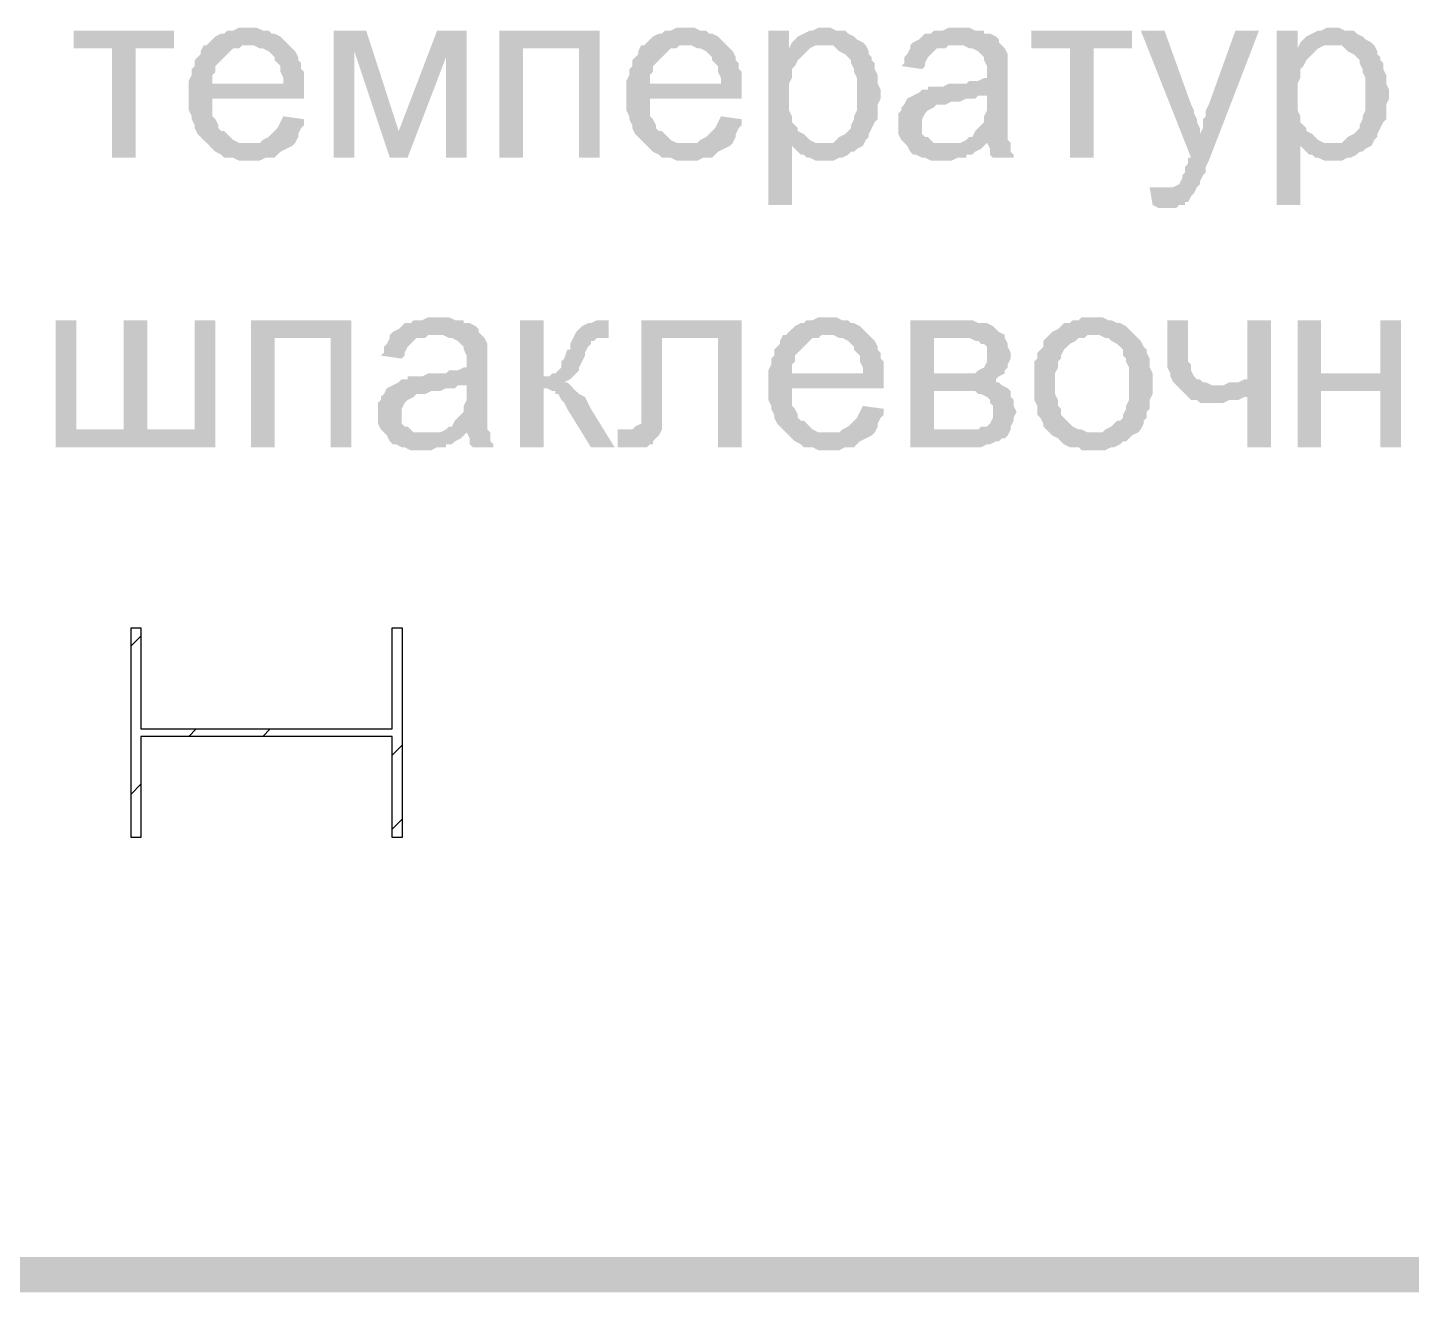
# Model space of a CAD drawing. Header units: millimetres. Extents: x -383313 to -161684, y -117025 to 99224.
# Drawn here: x -340972 to -338991, y -36104 to -34292 of the extents above; entities that cross this region are included whole.
import ezdxf

# ---------------------------------------------------------------- set-up
doc = ezdxf.new("R2010")
doc.units = ezdxf.units.MM
doc.header["$MEASUREMENT"] = 0
doc.layers.add('001__КОНСТРУКТИВ__Колонны', color=14, linetype='Continuous')
doc.layers.add('PDF_Solid Fills', color=7, linetype='Continuous')

# ---------------------------------------------------------------- blocks, each defined once
blk = doc.blocks.new('A$Cf5759c35')
at = {"layer": 'PDF_Solid Fills'}
for points in [[(17805.2, -16027.4), (17805.2, -16027.4), (17792.5, -16027.4), (17784.1, -16031.6), (17775.6, -16031.6), (17771.4, -16035.9), (17767.1, -16035.9), (17758.7, -16040.1), (17754.4, -16044.3), (17750.2, -16048.6), (17746, -16052.8), (17805.2, -16052.8), (17809.5, -16052.8), (17813.7, -16052.8), (17822.2, -16057), (17826.4, -16057), (17834.9, -16061.3), (17839.1, -16065.5), (17843.3, -16069.7), (17843.3, -16074), (17847.6, -16078.2), (17851.8, -16082.4), (17851.8, -16090.9), (17856, -16099.4), (17856, -16107.8), (17754.4, -16107.8), (17885.7, -16107.8), (17885.7, -16099.4), (17885.7, -16090.9), (17881.4, -16086.7), (17881.4, -16078.2), (17877.2, -16074), (17877.2, -16069.7), (17873, -16061.3), (17868.7, -16057), (17864.5, -16052.8), (17860.3, -16048.6), (17856, -16044.3), (17851.8, -16040.1), (17843.3, -16035.9), (17839.1, -16035.9), (17834.9, -16031.6), (17826.4, -16031.6), (17817.9, -16027.4), (17813.7, -16027.4)], [(18431.8, -16027.4), (18431.8, -16027.4), (18419.1, -16027.4), (18410.6, -16031.6), (18402.1, -16031.6), (18397.9, -16035.9), (18393.7, -16035.9), (18385.2, -16040.1), (18381, -16044.3), (18376.7, -16048.6), (18372.5, -16052.8), (18431.8, -16052.8), (18436, -16052.8), (18440.2, -16052.8), (18448.7, -16057), (18452.9, -16057), (18461.4, -16061.3), (18465.6, -16065.5), (18469.9, -16069.7), (18469.9, -16074), (18474.1, -16078.2), (18478.3, -16082.4), (18478.3, -16090.9), (18482.6, -16099.4), (18482.6, -16107.8), (18381, -16107.8), (18512.2, -16107.8), (18512.2, -16099.4), (18512.2, -16090.9), (18508, -16086.7), (18508, -16078.2), (18503.7, -16074), (18503.7, -16069.7), (18499.5, -16061.3), (18495.3, -16057), (18491, -16052.8), (18486.8, -16048.6), (18482.6, -16044.3), (18478.3, -16040.1), (18469.9, -16035.9), (18465.6, -16035.9), (18461.4, -16031.6), (18452.9, -16031.6), (18444.5, -16027.4), (18440.2, -16027.4)], [(18630.7, -16027.4), (18630.7, -16027.4), (18622.3, -16027.4), (18613.8, -16031.6), (18609.6, -16031.6), (18601.1, -16035.9), (18601.1, -16035.9), (18592.6, -16040.1), (18588.4, -16044.3), (18584.2, -16048.6), (18630.7, -16052.8), (18635, -16052.8), (18643.4, -16052.8), (18647.7, -16057), (18651.9, -16061.3), (18660.4, -16065.5), (18664.6, -16069.7), (18668.8, -16074), (18668.8, -16078.2), (18673.1, -16086.7), (18673.1, -16090.9), (18677.3, -16099.4), (18677.3, -16103.6), (18677.3, -16112.1), (18677.3, -16120.5), (18677.3, -16124.8), (18677.3, -16133.2), (18677.3, -16141.7), (18677.3, -16145.9), (18673.1, -16154.4), (18673.1, -16158.6), (18668.8, -16167.1), (18668.8, -16171.3), (18664.6, -16175.6), (18660.4, -16179.8), (18651.9, -16184), (18647.7, -16188.3), (18643.4, -16192.5), (18635, -16192.5), (18626.5, -16192.5), (18584.2, -16196.7), (18584.2, -16196.7), (18592.6, -16205.2), (18596.9, -16209.4), (18601.1, -16209.4), (18605.3, -16213.7), (18609.6, -16213.7), (18618, -16217.9), (18622.3, -16217.9), (18630.7, -16217.9), (18630.7, -16217.9), (18639.2, -16217.9), (18643.4, -16217.9), (18651.9, -16213.7), (18656.1, -16213.7), (18664.6, -16209.4), (18668.8, -16205.2), (18673.1, -16205.2), (18677.3, -16201), (18685.8, -16196.7), (18690, -16188.3), (18694.2, -16184), (18694.2, -16179.8), (18698.5, -16171.3), (18698.5, -16171.3), (18702.7, -16162.9), (18706.9, -16158.6), (18706.9, -16150.2), (18706.9, -16141.7), (18706.9, -16137.5), (18711.2, -16129), (18711.2, -16120.5), (18711.2, -16120.5), (18711.2, -16116.3), (18706.9, -16107.8), (18706.9, -16099.4), (18706.9, -16095.1), (18702.7, -16086.7), (18702.7, -16078.2), (18698.5, -16074), (18698.5, -16069.7), (18694.2, -16065.5), (18694.2, -16061.3), (18690, -16052.8), (18685.8, -16048.6), (18677.3, -16044.3), (18673.1, -16040.1), (18673.1, -16040.1), (18664.6, -16035.9), (18660.4, -16031.6), (18651.9, -16031.6), (18647.7, -16031.6), (18639.2, -16027.4)], [(18825.5, -16027.4), (18825.5, -16027.4), (18808.5, -16027.4), (18800.1, -16031.6), (18795.8, -16031.6), (18787.4, -16031.6), (18783.1, -16035.9), (18774.7, -16035.9), (18770.4, -16040.1), (18766.2, -16044.3), (18757.7, -16048.6), (18753.5, -16052.8), (18817, -16052.8), (18821.2, -16052.8), (18829.7, -16052.8), (18838.2, -16057), (18842.4, -16057), (18850.9, -16061.3), (18855.1, -16065.5), (18855.1, -16065.5), (18859.3, -16069.7), (18859.3, -16074), (18863.6, -16082.4), (18863.6, -16090.9), (18863.6, -16090.9), (18863.6, -16099.4), (18859.3, -16099.4), (18850.9, -16103.6), (18846.6, -16103.6), (18838.2, -16103.6), (18833.9, -16107.8), (18825.5, -16107.8), (18817, -16107.8), (18808.5, -16107.8), (18800.1, -16112.1), (18791.6, -16112.1), (18787.4, -16112.1), (18778.9, -16112.1), (18778.9, -16116.3), (18770.4, -16116.3), (18766.2, -16120.5), (18863.6, -16124.8), (18863.6, -16133.2), (18863.6, -16137.5), (18863.6, -16145.9), (18859.3, -16154.4), (18859.3, -16158.6), (18859.3, -16162.9), (18855.1, -16167.1), (18850.9, -16171.3), (18846.6, -16175.6), (18842.4, -16184), (18838.2, -16184), (18833.9, -16188.3), (18825.5, -16192.5), (18863.6, -16192.5), (18863.6, -16192.5), (18867.8, -16201), (18867.8, -16209.4), (18872, -16213.7), (18901.7, -16213.7), (18901.7, -16209.4), (18897.4, -16205.2), (18897.4, -16196.7), (18897.4, -16192.5), (18893.2, -16188.3), (18893.2, -16184), (18893.2, -16179.8), (18893.2, -16175.6), (18893.2, -16167.1), (18893.2, -16158.6), (18893.2, -16150.2), (18893.2, -16137.5), (18893.2, -16095.1), (18893.2, -16095.1), (18893.2, -16086.7), (18893.2, -16078.2), (18893.2, -16074), (18893.2, -16069.7), (18893.2, -16065.5), (18889, -16057), (18884.7, -16052.8), (18880.5, -16048.6), (18880.5, -16044.3), (18876.3, -16040.1), (18867.8, -16035.9), (18859.3, -16035.9), (18859.3, -16031.6), (18850.9, -16031.6), (18846.6, -16031.6), (18838.2, -16027.4), (18829.7, -16027.4)], [(19358.9, -16027.4), (19358.9, -16027.4), (19350.4, -16027.4), (19341.9, -16031.6), (19337.7, -16031.6), (19329.2, -16035.9), (19329.2, -16035.9), (19320.8, -16040.1), (19316.5, -16044.3), (19312.3, -16048.6), (19358.9, -16052.8), (19363.1, -16052.8), (19371.6, -16052.8), (19375.8, -16057), (19380, -16061.3), (19388.5, -16065.5), (19392.7, -16069.7), (19397, -16074), (19397, -16078.2), (19401.2, -16086.7), (19401.2, -16090.9), (19405.4, -16099.4), (19405.4, -16103.6), (19405.4, -16112.1), (19405.4, -16120.5), (19405.4, -16124.8), (19405.4, -16133.2), (19405.4, -16141.7), (19405.4, -16145.9), (19401.2, -16154.4), (19401.2, -16158.6), (19397, -16167.1), (19397, -16171.3), (19392.7, -16175.6), (19388.5, -16179.8), (19380, -16184), (19375.8, -16188.3), (19371.6, -16192.5), (19363.1, -16192.5), (19354.6, -16192.5), (19312.3, -16196.7), (19312.3, -16196.7), (19320.8, -16205.2), (19325, -16209.4), (19329.2, -16209.4), (19333.5, -16213.7), (19337.7, -16213.7), (19346.2, -16217.9), (19350.4, -16217.9), (19358.9, -16217.9), (19358.9, -16217.9), (19367.3, -16217.9), (19371.6, -16217.9), (19380, -16213.7), (19384.3, -16213.7), (19392.7, -16209.4), (19397, -16205.2), (19401.2, -16205.2), (19405.4, -16201), (19413.9, -16196.7), (19418.1, -16188.3), (19422.4, -16184), (19422.4, -16179.8), (19426.6, -16171.3), (19426.6, -16171.3), (19430.8, -16162.9), (19435.1, -16158.6), (19435.1, -16150.2), (19435.1, -16141.7), (19435.1, -16137.5), (19439.3, -16129), (19439.3, -16120.5), (19439.3, -16120.5), (19439.3, -16116.3), (19435.1, -16107.8), (19435.1, -16099.4), (19435.1, -16095.1), (19430.8, -16086.7), (19430.8, -16078.2), (19426.6, -16074), (19426.6, -16069.7), (19422.4, -16065.5), (19422.4, -16061.3), (19418.1, -16052.8), (19413.9, -16048.6), (19405.4, -16044.3), (19401.2, -16040.1), (19401.2, -16040.1), (19392.7, -16035.9), (19388.5, -16031.6), (19380, -16031.6), (19375.8, -16031.6), (19367.3, -16027.4)], [(17699.4, -16031.6), (17555.5, -16031.6), (17555.5, -16057), (17610.5, -16057), (17610.5, -16213.7), (17644.4, -16213.7), (17644.4, -16057), (17699.4, -16057)], [(17974.6, -16031.6), (17928, -16031.6), (17928, -16213.7), (17957.6, -16213.7), (17957.6, -16061.3)], [(18118.5, -16031.6), (18076.2, -16031.6), (18021.1, -16175.6), (18008.4, -16213.7), (18033.8, -16213.7), (18088.9, -16069.7)], [(18309, -16031.6), (18165.1, -16031.6), (18165.1, -16213.7), (18198.9, -16213.7), (18198.9, -16057), (18279.4, -16057)], [(18579.9, -16031.6), (18550.3, -16031.6), (18550.3, -16281.4), (18584.2, -16281.4), (18584.2, -16196.7), (18626.5, -16192.5), (18622.3, -16192.5), (18618, -16192.5), (18609.6, -16188.3), (18605.3, -16184), (18601.1, -16179.8), (18592.6, -16175.6), (18592.6, -16171.3), (18588.4, -16167.1), (18584.2, -16162.9), (18584.2, -16154.4), (18579.9, -16145.9), (18579.9, -16141.7), (18579.9, -16133.2), (18579.9, -16124.8), (18579.9, -16120.5), (18579.9, -16112.1), (18579.9, -16107.8), (18584.2, -16099.4), (18584.2, -16090.9), (18584.2, -16086.7), (18588.4, -16082.4), (18592.6, -16074), (18596.9, -16069.7), (18601.1, -16065.5), (18605.3, -16061.3), (18609.6, -16057), (18579.9, -16057)], [(19071, -16031.6), (18927.1, -16031.6), (18927.1, -16057), (18982.1, -16057), (18982.1, -16213.7), (19016, -16213.7), (19016, -16057), (19071, -16057)], [(19117.6, -16031.6), (19083.7, -16031.6), (19155.7, -16213.7), (19168.4, -16179.8), (19168.4, -16175.6), (19168.4, -16171.3), (19164.1, -16162.9), (19164.1, -16158.6), (19159.9, -16150.2), (19159.9, -16145.9), (19155.7, -16137.5)], [(19253, -16031.6), (19219.2, -16031.6), (19181.1, -16137.5), (19181.1, -16137.5), (19176.8, -16145.9), (19176.8, -16154.4), (19172.6, -16158.6), (19172.6, -16167.1), (19172.6, -16171.3), (19168.4, -16179.8), (19155.7, -16213.7), (19151.4, -16213.7), (19151.4, -16222.1), (19147.2, -16226.4), (19147.2, -16234.8), (19143, -16239.1), (19143, -16243.3), (19143, -16243.3), (19138.7, -16251.8), (19130.3, -16256), (19130.3, -16256), (19121.8, -16256), (19113.3, -16256), (19164.1, -16256), (19164.1, -16256), (19168.4, -16251.8), (19168.4, -16247.5), (19172.6, -16239.1), (19176.8, -16234.8), (19176.8, -16226.4), (19181.1, -16217.9)], [(19308.1, -16031.6), (19278.4, -16031.6), (19278.4, -16281.4), (19312.3, -16281.4), (19312.3, -16196.7), (19354.6, -16192.5), (19350.4, -16192.5), (19346.2, -16192.5), (19337.7, -16188.3), (19333.5, -16184), (19329.2, -16179.8), (19320.8, -16175.6), (19320.8, -16171.3), (19316.5, -16167.1), (19312.3, -16162.9), (19312.3, -16154.4), (19308.1, -16145.9), (19308.1, -16141.7), (19308.1, -16133.2), (19308.1, -16124.8), (19308.1, -16120.5), (19308.1, -16112.1), (19308.1, -16107.8), (19312.3, -16099.4), (19312.3, -16090.9), (19312.3, -16086.7), (19316.5, -16082.4), (19320.8, -16074), (19325, -16069.7), (19329.2, -16065.5), (19333.5, -16061.3), (19337.7, -16057), (19308.1, -16057)], [(17746, -16052.8), (17741.7, -16052.8), (17737.5, -16061.3), (17737.5, -16065.5), (17733.3, -16069.7), (17729, -16074), (17729, -16082.4), (17724.8, -16086.7), (17724.8, -16095.1), (17720.6, -16103.6), (17720.6, -16107.8), (17720.6, -16116.3), (17720.6, -16124.8), (17720.6, -16133.2), (17720.6, -16137.5), (17720.6, -16145.9), (17724.8, -16154.4), (17724.8, -16158.6), (17729, -16167.1), (17729, -16171.3), (17733.3, -16179.8), (17737.5, -16184), (17741.7, -16188.3), (17746, -16192.5), (17805.2, -16192.5), (17805.2, -16192.5), (17796.8, -16192.5), (17792.5, -16192.5), (17784.1, -16188.3), (17779.8, -16184), (17775.6, -16179.8), (17771.4, -16175.6), (17767.1, -16175.6), (17762.9, -16171.3), (17762.9, -16167.1), (17758.7, -16158.6), (17754.4, -16154.4), (17754.4, -16145.9), (17754.4, -16137.5), (17754.4, -16129), (17885.7, -16129), (17885.7, -16129), (17885.7, -16124.8), (17885.7, -16116.3), (17885.7, -16107.8), (17754.4, -16107.8), (17754.4, -16103.6), (17754.4, -16095.1), (17758.7, -16090.9), (17758.7, -16082.4), (17762.9, -16078.2), (17767.1, -16074), (17771.4, -16069.7), (17775.6, -16065.5), (17779.8, -16061.3), (17784.1, -16057), (17792.5, -16057), (17796.8, -16052.8), (17805.2, -16052.8)], [(18372.5, -16052.8), (18368.3, -16052.8), (18364, -16061.3), (18364, -16065.5), (18359.8, -16069.7), (18355.6, -16074), (18355.6, -16082.4), (18351.3, -16086.7), (18351.3, -16095.1), (18347.1, -16103.6), (18347.1, -16107.8), (18347.1, -16116.3), (18347.1, -16124.8), (18347.1, -16133.2), (18347.1, -16137.5), (18347.1, -16145.9), (18351.3, -16154.4), (18351.3, -16158.6), (18355.6, -16167.1), (18355.6, -16171.3), (18359.8, -16179.8), (18364, -16184), (18368.3, -16188.3), (18372.5, -16192.5), (18431.8, -16192.5), (18431.8, -16192.5), (18423.3, -16192.5), (18419.1, -16192.5), (18410.6, -16188.3), (18406.4, -16184), (18402.1, -16179.8), (18397.9, -16175.6), (18393.7, -16175.6), (18389.4, -16171.3), (18389.4, -16167.1), (18385.2, -16158.6), (18381, -16154.4), (18381, -16145.9), (18381, -16137.5), (18381, -16129), (18512.2, -16129), (18512.2, -16129), (18512.2, -16124.8), (18512.2, -16116.3), (18512.2, -16107.8), (18381, -16107.8), (18381, -16103.6), (18381, -16095.1), (18385.2, -16090.9), (18385.2, -16082.4), (18389.4, -16078.2), (18393.7, -16074), (18397.9, -16069.7), (18402.1, -16065.5), (18406.4, -16061.3), (18410.6, -16057), (18419.1, -16057), (18423.3, -16052.8), (18431.8, -16052.8)], [(18584.2, -16048.6), (18579.9, -16057), (18609.6, -16057), (18618, -16052.8), (18622.3, -16052.8), (18630.7, -16052.8)], [(18753.5, -16052.8), (18753.5, -16057), (18749.3, -16065.5), (18745, -16069.7), (18745, -16078.2), (18740.8, -16082.4), (18770.4, -16086.7), (18774.7, -16082.4), (18774.7, -16078.2), (18778.9, -16069.7), (18783.1, -16065.5), (18787.4, -16061.3), (18791.6, -16057), (18795.8, -16057), (18804.3, -16057), (18808.5, -16052.8), (18817, -16052.8)], [(19312.3, -16048.6), (19308.1, -16057), (19337.7, -16057), (19346.2, -16052.8), (19350.4, -16052.8), (19358.9, -16052.8)], [(18766.2, -16120.5), (18757.7, -16124.8), (18757.7, -16124.8), (18749.3, -16129), (18745, -16137.5), (18740.8, -16141.7), (18740.8, -16145.9), (18736.6, -16150.2), (18736.6, -16158.6), (18736.6, -16167.1), (18736.6, -16167.1), (18736.6, -16175.6), (18736.6, -16179.8), (18740.8, -16188.3), (18745, -16192.5), (18749.3, -16196.7), (18753.5, -16205.2), (18753.5, -16205.2), (18757.7, -16209.4), (18762, -16209.4), (18770.4, -16213.7), (18774.7, -16213.7), (18783.1, -16217.9), (18791.6, -16217.9), (18800.1, -16217.9), (18804.3, -16217.9), (18812.8, -16217.9), (18821.2, -16213.7), (18825.5, -16213.7), (18833.9, -16213.7), (18833.9, -16209.4), (18842.4, -16209.4), (18846.6, -16205.2), (18855.1, -16201), (18859.3, -16196.7), (18804.3, -16192.5), (18804.3, -16192.5), (18795.8, -16192.5), (18787.4, -16192.5), (18783.1, -16188.3), (18778.9, -16184), (18774.7, -16184), (18770.4, -16179.8), (18770.4, -16171.3), (18770.4, -16167.1), (18770.4, -16162.9), (18770.4, -16158.6), (18774.7, -16150.2), (18774.7, -16150.2), (18778.9, -16145.9), (18787.4, -16141.7), (18791.6, -16137.5), (18795.8, -16137.5), (18804.3, -16137.5), (18812.8, -16133.2), (18817, -16133.2), (18825.5, -16133.2), (18833.9, -16129), (18838.2, -16129), (18846.6, -16129), (18850.9, -16124.8), (18859.3, -16124.8), (18863.6, -16124.8)], [(17856, -16154.4), (17856, -16154.4), (17851.8, -16162.9), (17847.6, -16171.3), (17843.3, -16175.6), (17839.1, -16179.8), (17834.9, -16184), (17834.9, -16184), (17826.4, -16188.3), (17822.2, -16192.5), (17813.7, -16192.5), (17805.2, -16192.5), (17746, -16192.5), (17746, -16192.5), (17750.2, -16196.7), (17754.4, -16201), (17758.7, -16205.2), (17767.1, -16209.4), (17771.4, -16213.7), (17779.8, -16213.7), (17784.1, -16213.7), (17792.5, -16217.9), (17801, -16217.9), (17805.2, -16217.9), (17805.2, -16217.9), (17813.7, -16217.9), (17822.2, -16217.9), (17830.6, -16213.7), (17834.9, -16213.7), (17843.3, -16213.7), (17847.6, -16209.4), (17851.8, -16205.2), (17860.3, -16201), (17860.3, -16201), (17868.7, -16196.7), (17873, -16192.5), (17877.2, -16184), (17877.2, -16179.8), (17881.4, -16171.3), (17885.7, -16167.1), (17885.7, -16158.6)], [(18482.6, -16154.4), (18482.6, -16154.4), (18478.3, -16162.9), (18474.1, -16171.3), (18469.9, -16175.6), (18465.6, -16179.8), (18461.4, -16184), (18461.4, -16184), (18452.9, -16188.3), (18448.7, -16192.5), (18440.2, -16192.5), (18431.8, -16192.5), (18372.5, -16192.5), (18372.5, -16192.5), (18376.7, -16196.7), (18381, -16201), (18385.2, -16205.2), (18393.7, -16209.4), (18397.9, -16213.7), (18406.4, -16213.7), (18410.6, -16213.7), (18419.1, -16217.9), (18427.5, -16217.9), (18431.8, -16217.9), (18431.8, -16217.9), (18440.2, -16217.9), (18448.7, -16217.9), (18457.2, -16213.7), (18461.4, -16213.7), (18469.9, -16213.7), (18474.1, -16209.4), (18478.3, -16205.2), (18486.8, -16201), (18486.8, -16201), (18495.3, -16196.7), (18499.5, -16192.5), (18503.7, -16184), (18503.7, -16179.8), (18508, -16171.3), (18512.2, -16167.1), (18512.2, -16158.6)], [(19096.4, -16256), (19100.6, -16281.4), (19109.1, -16285.6), (19134.5, -16285.6), (19138.7, -16281.4), (19147.2, -16281.4), (19147.2, -16277.2), (19151.4, -16277.2), (19155.7, -16268.7), (19159.9, -16264.5), (19164.1, -16256), (19113.3, -16256), (19113.3, -16256), (19104.9, -16256)], [(18080.4, -16442.3), (18080.4, -16442.3), (18063.5, -16442.3), (18055, -16446.5), (18050.8, -16446.5), (18042.3, -16446.5), (18038.1, -16450.7), (18029.6, -16450.7), (18025.4, -16455), (18021.1, -16459.2), (18012.7, -16463.4), (18008.4, -16467.7), (18071.9, -16467.7), (18076.2, -16467.7), (18084.6, -16467.7), (18093.1, -16471.9), (18097.3, -16471.9), (18105.8, -16476.1), (18110, -16480.4), (18110, -16480.4), (18114.3, -16484.6), (18114.3, -16488.8), (18118.5, -16497.3), (18118.5, -16505.8), (18118.5, -16505.8), (18118.5, -16514.2), (18114.3, -16514.2), (18105.8, -16518.5), (18101.6, -16518.5), (18093.1, -16518.5), (18088.9, -16522.7), (18080.4, -16522.7), (18071.9, -16522.7), (18063.5, -16522.7), (18055, -16526.9), (18046.5, -16526.9), (18042.3, -16526.9), (18033.8, -16526.9), (18033.8, -16531.2), (18025.4, -16531.2), (18021.1, -16535.4), (18118.5, -16539.6), (18118.5, -16548.1), (18118.5, -16552.3), (18118.5, -16560.8), (18114.3, -16569.3), (18114.3, -16573.5), (18114.3, -16577.7), (18110, -16582), (18105.8, -16586.2), (18101.6, -16590.4), (18097.3, -16598.9), (18093.1, -16598.9), (18088.9, -16603.1), (18080.4, -16607.4), (18118.5, -16607.4), (18118.5, -16607.4), (18122.7, -16615.8), (18122.7, -16624.3), (18127, -16628.5), (18156.6, -16628.5), (18156.6, -16624.3), (18152.4, -16620.1), (18152.4, -16611.6), (18152.4, -16607.4), (18148.1, -16603.1), (18148.1, -16598.9), (18148.1, -16594.7), (18148.1, -16590.4), (18148.1, -16582), (18148.1, -16573.5), (18148.1, -16565), (18148.1, -16552.3), (18148.1, -16510), (18148.1, -16510), (18148.1, -16501.5), (18148.1, -16493.1), (18148.1, -16488.8), (18148.1, -16484.6), (18148.1, -16480.4), (18143.9, -16471.9), (18139.7, -16467.7), (18135.4, -16463.4), (18135.4, -16459.2), (18131.2, -16455), (18122.7, -16450.7), (18114.3, -16450.7), (18114.3, -16446.5), (18105.8, -16446.5), (18101.6, -16446.5), (18093.1, -16442.3), (18084.6, -16442.3)], [(18635, -16442.3), (18635, -16442.3), (18622.3, -16442.3), (18613.8, -16446.5), (18605.3, -16446.5), (18601.1, -16450.7), (18596.9, -16450.7), (18588.4, -16455), (18584.2, -16459.2), (18579.9, -16463.4), (18575.7, -16467.7), (18635, -16467.7), (18639.2, -16467.7), (18643.4, -16467.7), (18651.9, -16471.9), (18656.1, -16471.9), (18664.6, -16476.1), (18668.8, -16480.4), (18673.1, -16484.6), (18673.1, -16488.8), (18677.3, -16493.1), (18681.5, -16497.3), (18681.5, -16505.8), (18685.8, -16514.2), (18685.8, -16522.7), (18584.2, -16522.7), (18715.4, -16522.7), (18715.4, -16514.2), (18715.4, -16505.8), (18711.2, -16501.5), (18711.2, -16493.1), (18706.9, -16488.8), (18706.9, -16484.6), (18702.7, -16476.1), (18698.5, -16471.9), (18694.2, -16467.7), (18690, -16463.4), (18685.8, -16459.2), (18681.5, -16455), (18673.1, -16450.7), (18668.8, -16450.7), (18664.6, -16446.5), (18656.1, -16446.5), (18647.7, -16442.3), (18643.4, -16442.3)], [(19016, -16442.3), (19016, -16442.3), (18999, -16442.3), (18994.8, -16446.5), (18986.3, -16446.5), (18982.1, -16450.7), (18973.6, -16450.7), (18969.4, -16455), (18965.2, -16459.2), (18956.7, -16463.4), (18956.7, -16463.4), (18952.5, -16467.7), (19016, -16467.7), (19016, -16467.7), (19024.4, -16467.7), (19032.9, -16471.9), (19037.1, -16471.9), (19041.4, -16476.1), (19049.8, -16480.4), (19054.1, -16484.6), (19058.3, -16488.8), (19058.3, -16497.3), (19062.5, -16501.5), (19062.5, -16505.8), (19066.8, -16514.2), (19066.8, -16522.7), (19066.8, -16526.9), (19066.8, -16535.4), (19066.8, -16539.6), (19066.8, -16548.1), (19066.8, -16556.6), (19066.8, -16560.8), (19062.5, -16569.3), (19062.5, -16573.5), (19058.3, -16582), (19058.3, -16586.2), (19054.1, -16590.4), (19049.8, -16590.4), (19045.6, -16594.7), (19041.4, -16598.9), (19032.9, -16603.1), (19028.7, -16607.4), (19020.2, -16607.4), (19016, -16607.4), (18952.5, -16607.4), (18956.7, -16611.6), (18965.2, -16615.8), (18969.4, -16620.1), (18973.6, -16624.3), (18982.1, -16628.5), (18986.3, -16628.5), (18994.8, -16628.5), (18999, -16632.8), (19007.5, -16632.8), (19016, -16632.8), (19020.2, -16632.8), (19024.4, -16632.8), (19032.9, -16632.8), (19041.4, -16628.5), (19045.6, -16628.5), (19054.1, -16624.3), (19058.3, -16620.1), (19062.5, -16620.1), (19066.8, -16615.8), (19071, -16611.6), (19079.5, -16607.4), (19083.7, -16603.1), (19087.9, -16594.7), (19087.9, -16590.4), (19087.9, -16590.4), (19092.2, -16586.2), (19092.2, -16577.7), (19096.4, -16573.5), (19096.4, -16565), (19096.4, -16560.8), (19100.6, -16552.3), (19100.6, -16543.9), (19100.6, -16535.4), (19100.6, -16531.2), (19100.6, -16522.7), (19096.4, -16514.2), (19096.4, -16505.8), (19096.4, -16501.5), (19092.2, -16493.1), (19092.2, -16488.8), (19087.9, -16484.6), (19083.7, -16476.1), (19079.5, -16471.9), (19075.2, -16467.7), (19071, -16463.4), (19066.8, -16459.2), (19062.5, -16455), (19054.1, -16450.7), (19049.8, -16450.7), (19041.4, -16446.5), (19037.1, -16446.5), (19028.7, -16442.3), (19024.4, -16442.3)], [(17559.7, -16446.5), (17530.1, -16446.5), (17530.1, -16628.5), (17661.3, -16603.1), (17559.7, -16603.1)], [(17758.7, -16446.5), (17729, -16446.5), (17729, -16603.1), (17661.3, -16603.1), (17530.1, -16628.5), (17758.7, -16628.5)], [(17661.3, -16446.5), (17627.4, -16446.5), (17627.4, -16603.1), (17559.7, -16603.1), (17661.3, -16603.1)], [(17953.4, -16446.5), (17809.5, -16446.5), (17809.5, -16628.5), (17843.3, -16628.5), (17843.3, -16471.9), (17923.8, -16471.9)], [(18228.6, -16446.5), (18194.7, -16446.5), (18194.7, -16628.5), (18228.6, -16628.5), (18228.6, -16543.9), (18270.9, -16543.9), (18266.7, -16539.6), (18262.4, -16535.4), (18258.2, -16535.4), (18258.2, -16535.4), (18266.7, -16531.2), (18270.9, -16526.9), (18228.6, -16526.9)], [(18321.7, -16446.5), (18304.8, -16446.5), (18296.3, -16450.7), (18292.1, -16450.7), (18283.6, -16455), (18279.4, -16459.2), (18279.4, -16459.2), (18275.1, -16463.4), (18270.9, -16471.9), (18313.2, -16471.9), (18321.7, -16471.9)], [(18512.2, -16446.5), (18368.3, -16446.5), (18368.3, -16594.7), (18368.3, -16594.7), (18359.8, -16598.9), (18359.8, -16598.9), (18355.6, -16603.1), (18347.1, -16603.1), (18334.4, -16603.1), (18334.4, -16628.5), (18338.6, -16628.5), (18347.1, -16628.5), (18351.3, -16628.5), (18359.8, -16628.5), (18359.8, -16628.5), (18368.3, -16628.5), (18376.7, -16628.5), (18381, -16624.3), (18385.2, -16624.3), (18385.2, -16620.1), (18389.4, -16615.8), (18393.7, -16611.6), (18397.9, -16603.1), (18397.9, -16598.9), (18397.9, -16594.7), (18397.9, -16590.4), (18397.9, -16582), (18397.9, -16573.5), (18397.9, -16565), (18397.9, -16471.9), (18478.3, -16471.9)], [(18825.5, -16446.5), (18753.5, -16446.5), (18753.5, -16628.5), (18855.1, -16628.5), (18863.6, -16624.3), (18867.8, -16624.3), (18876.3, -16620.1), (18880.5, -16620.1), (18884.7, -16615.8), (18889, -16615.8), (18893.2, -16611.6), (18897.4, -16603.1), (18787.4, -16603.1), (18787.4, -16548.1), (18825.5, -16548.1), (18893.2, -16543.9), (18884.7, -16539.6), (18880.5, -16535.4), (18876.3, -16535.4), (18876.3, -16531.2), (18880.5, -16526.9), (18787.4, -16522.7), (18787.4, -16471.9), (18821.2, -16471.9), (18889, -16467.7), (18880.5, -16463.4), (18876.3, -16459.2), (18872, -16455), (18863.6, -16450.7), (18863.6, -16450.7), (18855.1, -16450.7), (18850.9, -16450.7), (18842.4, -16446.5), (18833.9, -16446.5)], [(19151.4, -16446.5), (19121.8, -16446.5), (19121.8, -16514.2), (19126, -16522.7), (19126, -16526.9), (19130.3, -16535.4), (19134.5, -16539.6), (19193.8, -16539.6), (19185.3, -16539.6), (19176.8, -16535.4), (19172.6, -16535.4), (19168.4, -16531.2), (19164.1, -16531.2), (19159.9, -16526.9), (19155.7, -16518.5), (19155.7, -16514.2), (19155.7, -16510), (19151.4, -16505.8), (19151.4, -16497.3), (19151.4, -16488.8), (19151.4, -16480.4)], [(19270, -16446.5), (19236.1, -16446.5), (19236.1, -16531.2), (19231.9, -16531.2), (19223.4, -16535.4), (19214.9, -16535.4), (19210.7, -16535.4), (19202.2, -16539.6), (19198, -16539.6), (19193.8, -16539.6), (19134.5, -16539.6), (19138.7, -16543.9), (19143, -16548.1), (19147.2, -16552.3), (19236.1, -16556.6), (19236.1, -16628.5), (19270, -16628.5)], [(19341.9, -16446.5), (19308.1, -16446.5), (19308.1, -16628.5), (19341.9, -16628.5), (19341.9, -16548.1), (19426.6, -16548.1), (19341.9, -16522.7)], [(19456.2, -16446.5), (19426.6, -16446.5), (19426.6, -16522.7), (19341.9, -16522.7), (19426.6, -16548.1), (19426.6, -16628.5), (19456.2, -16628.5)], [(18008.4, -16467.7), (18008.4, -16471.9), (18004.2, -16480.4), (18000, -16484.6), (18000, -16493.1), (17995.7, -16497.3), (18025.4, -16501.5), (18029.6, -16497.3), (18029.6, -16493.1), (18033.8, -16484.6), (18038.1, -16480.4), (18042.3, -16476.1), (18046.5, -16471.9), (18050.8, -16471.9), (18059.2, -16471.9), (18063.5, -16467.7), (18071.9, -16467.7)], [(18270.9, -16471.9), (18266.7, -16480.4), (18266.7, -16488.8), (18262.4, -16488.8), (18258.2, -16501.5), (18254, -16505.8), (18254, -16514.2), (18249.7, -16518.5), (18249.7, -16518.5), (18245.5, -16522.7), (18241.3, -16522.7), (18237, -16526.9), (18228.6, -16526.9), (18270.9, -16526.9), (18275.1, -16522.7), (18279.4, -16518.5), (18279.4, -16514.2), (18283.6, -16505.8), (18287.8, -16497.3), (18287.8, -16493.1), (18292.1, -16484.6), (18296.3, -16480.4), (18296.3, -16476.1), (18300.5, -16476.1), (18304.8, -16471.9), (18313.2, -16471.9)], [(18575.7, -16467.7), (18571.5, -16467.7), (18567.2, -16476.1), (18567.2, -16480.4), (18563, -16484.6), (18558.8, -16488.8), (18558.8, -16497.3), (18554.5, -16501.5), (18554.5, -16510), (18550.3, -16518.5), (18550.3, -16522.7), (18550.3, -16531.2), (18550.3, -16539.6), (18550.3, -16548.1), (18550.3, -16552.3), (18550.3, -16560.8), (18554.5, -16569.3), (18554.5, -16573.5), (18558.8, -16582), (18558.8, -16586.2), (18563, -16594.7), (18567.2, -16598.9), (18571.5, -16603.1), (18575.7, -16607.4), (18635, -16607.4), (18635, -16607.4), (18626.5, -16607.4), (18622.3, -16607.4), (18613.8, -16603.1), (18609.6, -16598.9), (18605.3, -16594.7), (18601.1, -16590.4), (18596.9, -16590.4), (18592.6, -16586.2), (18592.6, -16582), (18588.4, -16573.5), (18584.2, -16569.3), (18584.2, -16560.8), (18584.2, -16552.3), (18584.2, -16543.9), (18715.4, -16543.9), (18715.4, -16543.9), (18715.4, -16539.6), (18715.4, -16531.2), (18715.4, -16522.7), (18584.2, -16522.7), (18584.2, -16518.5), (18584.2, -16510), (18588.4, -16505.8), (18588.4, -16497.3), (18592.6, -16493.1), (18596.9, -16488.8), (18601.1, -16484.6), (18605.3, -16480.4), (18609.6, -16476.1), (18613.8, -16471.9), (18622.3, -16471.9), (18626.5, -16467.7), (18635, -16467.7)], [(18889, -16467.7), (18821.2, -16471.9), (18821.2, -16471.9), (18838.2, -16471.9), (18846.6, -16476.1), (18850.9, -16476.1), (18855.1, -16480.4), (18859.3, -16480.4), (18863.6, -16484.6), (18863.6, -16493.1), (18863.6, -16497.3), (18863.6, -16501.5), (18863.6, -16505.8), (18859.3, -16514.2), (18859.3, -16514.2), (18850.9, -16518.5), (18846.6, -16522.7), (18842.4, -16522.7), (18833.9, -16522.7), (18829.7, -16522.7), (18817, -16522.7), (18787.4, -16522.7), (18880.5, -16526.9), (18889, -16522.7), (18889, -16518.5), (18893.2, -16514.2), (18893.2, -16510), (18897.4, -16501.5), (18897.4, -16497.3), (18897.4, -16493.1), (18893.2, -16484.6), (18893.2, -16480.4), (18889, -16471.9)], [(18952.5, -16467.7), (18948.2, -16471.9), (18944, -16476.1), (18944, -16484.6), (18939.8, -16488.8), (18935.5, -16493.1), (18935.5, -16501.5), (18931.3, -16505.8), (18931.3, -16514.2), (18931.3, -16522.7), (18931.3, -16531.2), (18931.3, -16539.6), (18931.3, -16539.6), (18931.3, -16548.1), (18931.3, -16556.6), (18931.3, -16560.8), (18935.5, -16569.3), (18935.5, -16577.7), (18935.5, -16582), (18939.8, -16586.2), (18944, -16594.7), (18944, -16598.9), (18948.2, -16603.1), (18952.5, -16607.4), (19016, -16607.4), (19011.7, -16607.4), (19007.5, -16607.4), (18999, -16603.1), (18994.8, -16603.1), (18986.3, -16598.9), (18982.1, -16594.7), (18977.9, -16590.4), (18977.9, -16590.4), (18973.6, -16586.2), (18969.4, -16582), (18969.4, -16573.5), (18965.2, -16569.3), (18965.2, -16560.8), (18960.9, -16552.3), (18960.9, -16548.1), (18960.9, -16539.6), (18960.9, -16535.4), (18960.9, -16526.9), (18960.9, -16522.7), (18965.2, -16514.2), (18965.2, -16505.8), (18969.4, -16501.5), (18969.4, -16497.3), (18973.6, -16488.8), (18977.9, -16484.6), (18977.9, -16484.6), (18982.1, -16480.4), (18990.6, -16476.1), (18994.8, -16471.9), (19003.3, -16471.9), (19007.5, -16467.7), (19016, -16467.7)], [(18021.1, -16535.4), (18012.7, -16539.6), (18012.7, -16539.6), (18004.2, -16543.9), (18000, -16552.3), (17995.7, -16556.6), (17995.7, -16560.8), (17991.5, -16565), (17991.5, -16573.5), (17991.5, -16582), (17991.5, -16582), (17991.5, -16590.4), (17991.5, -16594.7), (17995.7, -16603.1), (18000, -16607.4), (18004.2, -16611.6), (18008.4, -16620.1), (18008.4, -16620.1), (18012.7, -16624.3), (18016.9, -16624.3), (18025.4, -16628.5), (18029.6, -16628.5), (18038.1, -16632.8), (18046.5, -16632.8), (18055, -16632.8), (18059.2, -16632.8), (18067.7, -16632.8), (18076.2, -16628.5), (18080.4, -16628.5), (18088.9, -16628.5), (18088.9, -16624.3), (18097.3, -16624.3), (18101.6, -16620.1), (18110, -16615.8), (18114.3, -16611.6), (18059.2, -16607.4), (18059.2, -16607.4), (18050.8, -16607.4), (18042.3, -16607.4), (18038.1, -16603.1), (18033.8, -16598.9), (18029.6, -16598.9), (18025.4, -16594.7), (18025.4, -16586.2), (18025.4, -16582), (18025.4, -16577.7), (18025.4, -16573.5), (18029.6, -16565), (18029.6, -16565), (18033.8, -16560.8), (18042.3, -16556.6), (18046.5, -16552.3), (18050.8, -16552.3), (18059.2, -16552.3), (18067.7, -16548.1), (18071.9, -16548.1), (18080.4, -16548.1), (18088.9, -16543.9), (18093.1, -16543.9), (18101.6, -16543.9), (18105.8, -16539.6), (18114.3, -16539.6), (18118.5, -16539.6)], [(18270.9, -16543.9), (18228.6, -16543.9), (18232.8, -16543.9), (18241.3, -16548.1), (18245.5, -16548.1), (18245.5, -16552.3), (18249.7, -16552.3), (18254, -16560.8), (18258.2, -16565), (18262.4, -16573.5), (18296.3, -16628.5), (18330.2, -16628.5), (18296.3, -16573.5), (18296.3, -16573.5), (18292.1, -16565), (18287.8, -16556.6), (18279.4, -16552.3), (18275.1, -16548.1)], [(18893.2, -16543.9), (18825.5, -16548.1), (18825.5, -16548.1), (18846.6, -16548.1), (18850.9, -16552.3), (18855.1, -16552.3), (18863.6, -16556.6), (18867.8, -16560.8), (18867.8, -16565), (18872, -16569.3), (18872, -16577.7), (18872, -16582), (18872, -16586.2), (18867.8, -16594.7), (18863.6, -16598.9), (18859.3, -16598.9), (18855.1, -16598.9), (18850.9, -16603.1), (18842.4, -16603.1), (18833.9, -16603.1), (18825.5, -16603.1), (18787.4, -16603.1), (18897.4, -16603.1), (18897.4, -16598.9), (18901.7, -16590.4), (18901.7, -16586.2), (18905.9, -16577.7), (18905.9, -16577.7), (18901.7, -16569.3), (18901.7, -16560.8), (18897.4, -16556.6), (18897.4, -16548.1)], [(19147.2, -16552.3), (19151.4, -16556.6), (19155.7, -16560.8), (19164.1, -16560.8), (19168.4, -16565), (19176.8, -16565), (19185.3, -16565), (19189.5, -16565), (19193.8, -16565), (19202.2, -16565), (19210.7, -16560.8), (19214.9, -16560.8), (19223.4, -16560.8), (19231.9, -16556.6), (19236.1, -16556.6)], [(18685.8, -16569.3), (18685.8, -16569.3), (18681.5, -16577.7), (18677.3, -16586.2), (18673.1, -16590.4), (18668.8, -16594.7), (18664.6, -16598.9), (18664.6, -16598.9), (18656.1, -16603.1), (18651.9, -16607.4), (18643.4, -16607.4), (18635, -16607.4), (18575.7, -16607.4), (18575.7, -16607.4), (18579.9, -16611.6), (18584.2, -16615.8), (18588.4, -16620.1), (18596.9, -16624.3), (18601.1, -16628.5), (18609.6, -16628.5), (18613.8, -16628.5), (18622.3, -16632.8), (18630.7, -16632.8), (18635, -16632.8), (18635, -16632.8), (18643.4, -16632.8), (18651.9, -16632.8), (18660.4, -16628.5), (18664.6, -16628.5), (18673.1, -16628.5), (18677.3, -16624.3), (18681.5, -16620.1), (18690, -16615.8), (18690, -16615.8), (18698.5, -16611.6), (18702.7, -16607.4), (18706.9, -16598.9), (18706.9, -16594.7), (18711.2, -16586.2), (18715.4, -16582), (18715.4, -16573.5)]]:
    blk.add_hatch(color=8, dxfattribs=at).paths.add_polyline_path(points)
at = {"layer": 'PDF_Solid Fills', "color": 8, "lineweight": 13}
for points in [[(17974.6, -16031.6), (17957.6, -16061.3), (18021.1, -16175.6), (18008.4, -16213.7)], [(18118.5, -16031.6), (18088.9, -16069.7), (18118.5, -16213.7), (18088.9, -16213.7)], [(18309, -16031.6), (18279.4, -16057), (18309, -16213.7), (18279.4, -16213.7)], [(18825.5, -16192.5), (18804.3, -16192.5), (18863.6, -16192.5), (18859.3, -16196.7)], [(17953.4, -16446.5), (17923.8, -16471.9), (17953.4, -16628.5), (17923.8, -16628.5)], [(18512.2, -16446.5), (18478.3, -16471.9), (18512.2, -16628.5), (18478.3, -16628.5)], [(18080.4, -16607.4), (18059.2, -16607.4), (18118.5, -16607.4), (18114.3, -16611.6)], [(43421.1, -17839.3), (43370.3, -17788.5), (-13525.5, -17839.3)], [(43370.3, -17788.5), (-13525.5, -17839.3), (-13474.7, -17788.5)]]:
    blk.add_solid(points, dxfattribs=at)

msp = doc.modelspace()

# ---------------------------------------------------------------- hatches: boundary and pattern name
at = {"layer": '001__КОНСТРУКТИВ__Колонны', "linetype": 'Continuous', "lineweight": 0}
h = msp.add_hatch(dxfattribs=at)
h.set_pattern_fill('КИРПИЧ_01', color=256, style=0, pattern_type=2)
h.set_pattern_definition([(225, (-340630.08, -35302.33), (-159.1, 159.1), []), (225, (-340683.12, -35249.3), (-159.1, 159.1), [])])
h.paths.add_polyline_path([(-340436.08382, -35152.33468), (-340436.08382, -35452.33468), (-340450.08382, -35452.33468), (-340450.08382, -35307.63468), (-340810.08382, -35307.63468), (-340810.08382, -35452.33468), (-340824.08382, -35452.33468), (-340824.08382, -35152.33468), (-340810.08382, -35152.33468), (-340810.08382, -35297.03468), (-340450.08382, -35297.03468), (-340450.08382, -35152.33468)])

# ---------------------------------------------------------------- linework, layer by layer
at = {"layer": '001__КОНСТРУКТИВ__Колонны', "linetype": 'Continuous', "lineweight": 30}
for p, q in [((-340824.08382, -35452.33468), (-340824.08382, -35152.33468)), ((-340824.08382, -35152.33468), (-340810.08382, -35152.33468)), ((-340810.08382, -35152.33468), (-340810.08382, -35297.03468)), ((-340450.08382, -35297.03468), (-340450.08382, -35152.33468)), ((-340450.08382, -35152.33468), (-340436.08382, -35152.33468)), ((-340436.08382, -35152.33468), (-340436.08382, -35452.33468)), ((-340810.08382, -35297.03468), (-340450.08382, -35297.03468)), ((-340450.08382, -35307.63468), (-340810.08382, -35307.63468)), ((-340810.08382, -35307.63468), (-340810.08382, -35452.33468)), ((-340450.08382, -35452.33468), (-340450.08382, -35307.63468)), ((-340810.08382, -35452.33468), (-340824.08382, -35452.33468)), ((-340436.08382, -35452.33468), (-340450.08382, -35452.33468))]:
    msp.add_line(p, q, dxfattribs=at)

# ---------------------------------------------------------------- block references
at = {"ltscale": 100}
msp.add_blockref('A$Cf5759c35', (-358461.97282, -18264.93104), dxfattribs=at)

doc.saveas('drawing.dxf')
